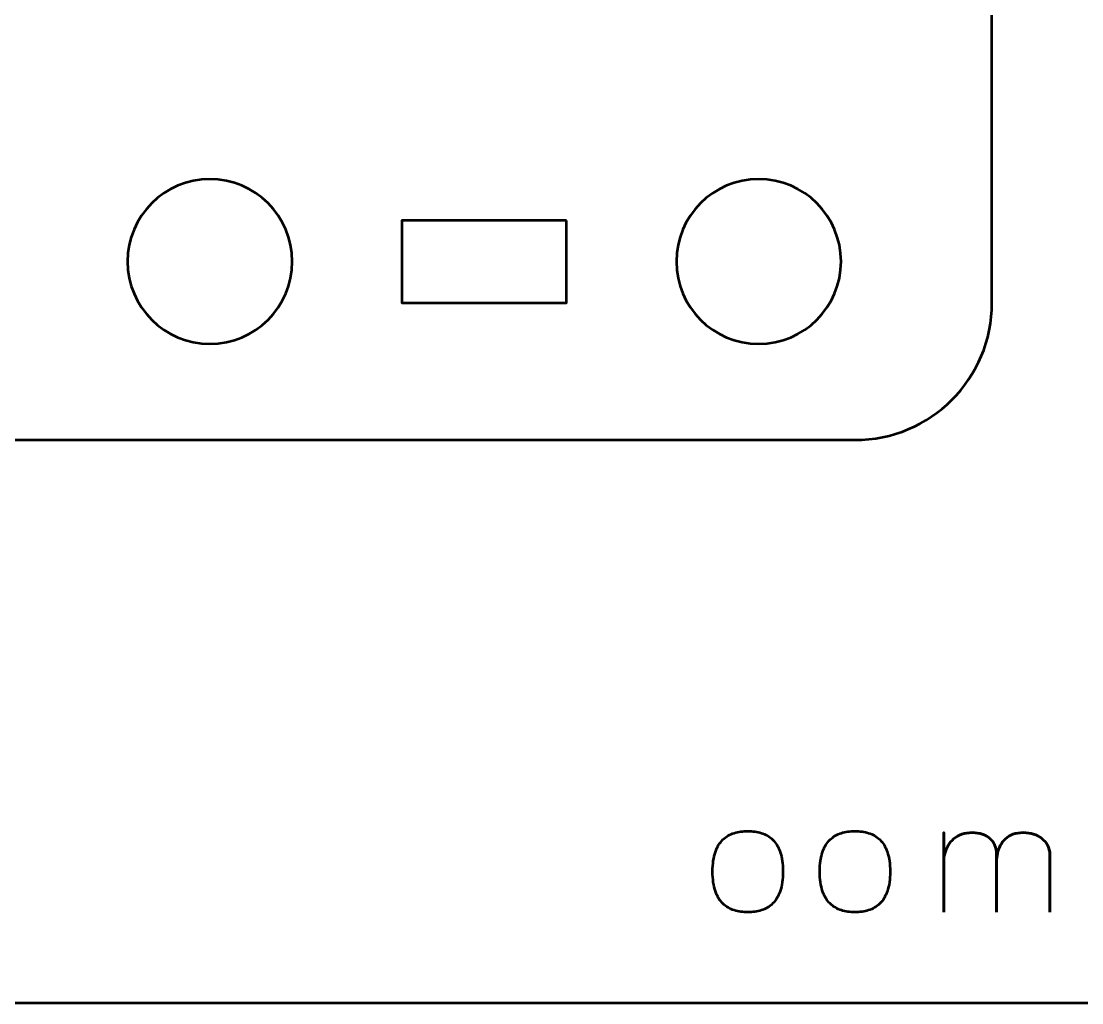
# Model space of a CAD drawing. Header units: centimetres. Extents: x -17.9 to -3.1, y -25.3 to -4.3.
# Drawn here: x -13.087 to -9.223, y -25.35 to -21.775 of the extents above; entities that cross this region are included whole.
import ezdxf

# ---------------------------------------------------------------- set-up
doc = ezdxf.new("R2010")
doc.units = ezdxf.units.CM
doc.header["$MEASUREMENT"] = 0
doc.layers.add('Layer 1', color=7, linetype='Continuous')

msp = doc.modelspace()

# ---------------------------------------------------------------- linework, layer by layer
at = {"layer": 'Layer 1', "color": 7, "lineweight": 53}
msp.add_open_spline([(-17.90003, -24.8499), (-17.90003, -24.8499), (-17.90003, -4.84994), (-17.90003, -4.84994), (-17.90003, -4.84994), (-17.90003, -4.57297), (-17.67694, -4.34998), (-17.39994, -4.34998), (-17.39994, -4.34998), (-17.39994, -4.34998), (-3.60007, -4.34998), (-3.60007, -4.34998), (-3.60007, -4.34998), (-3.32293, -4.34998), (-3.09997, -4.57297), (-3.09997, -4.84994), (-3.09997, -4.84994), (-3.09997, -4.84994), (-3.09997, -24.8499), (-3.09997, -24.8499), (-3.09997, -24.8499), (-3.09997, -25.1269), (-3.32293, -25.34999), (-3.60007, -25.34999), (-3.60007, -25.34999), (-3.60007, -25.34999), (-17.39994, -25.34999), (-17.39994, -25.34999), (-17.39994, -25.34999), (-17.67694, -25.34999), (-17.90003, -25.1269), (-17.90003, -24.8499)], degree=3, knots=[0, 0, 0, 0, 0.125, 0.125, 0.125, 0.125, 0.25, 0.25, 0.25, 0.25, 0.375, 0.375, 0.375, 0.375, 0.5, 0.5, 0.5, 0.5, 0.625, 0.625, 0.625, 0.625, 0.75, 0.75, 0.75, 0.75, 0.875, 0.875, 0.875, 0.875, 1, 1, 1, 1], dxfattribs=at)
at = {"layer": 'Layer 1', "color": 2, "lineweight": 53}
msp.add_open_spline([(-10.05011, -17.99998), (-9.77311, -17.99998), (-9.55001, -18.22307), (-9.55001, -18.50007), (-9.55001, -18.50007), (-9.55001, -18.50007), (-9.55001, -22.79993), (-9.55001, -22.79993), (-9.55001, -22.79993), (-9.55001, -23.07706), (-9.77311, -23.30002), (-10.05011, -23.30002), (-10.05011, -23.30002), (-12.8167, -23.30002), (-13.98332, -23.30002), (-16.74991, -23.30002), (-16.74991, -23.30002), (-17.02691, -23.30002), (-17.25001, -23.07693), (-17.25001, -22.79993), (-17.25001, -22.79993), (-17.25001, -22.79993), (-17.25001, -18.50007), (-17.25001, -18.50007), (-17.25001, -18.50007), (-17.25001, -18.22294), (-17.02691, -17.99998), (-16.74991, -17.99998), (-16.74991, -17.99998), (-13.98332, -17.99998), (-12.8167, -17.99998), (-10.05011, -17.99998)], degree=3, knots=[0, 0, 0, 0, 0.125, 0.125, 0.125, 0.125, 0.25, 0.25, 0.25, 0.25, 0.375, 0.375, 0.375, 0.375, 0.5, 0.5, 0.5, 0.5, 0.625, 0.625, 0.625, 0.625, 0.75, 0.75, 0.75, 0.75, 0.875, 0.875, 0.875, 0.875, 1, 1, 1, 1], dxfattribs=at)
at = {"layer": 'Layer 1', "lineweight": 53}
for points in [[(-12.39992, -22.35001), (-12.23429, -22.35001), (-12.09991, -22.48433), (-12.09991, -22.65), (-12.09991, -22.65), (-12.09991, -22.81563), (-12.23429, -22.95), (-12.39992, -22.95), (-12.39992, -22.95), (-12.56569, -22.95), (-12.69992, -22.81563), (-12.69992, -22.65), (-12.69992, -22.65), (-12.69992, -22.48433), (-12.56569, -22.35001), (-12.39992, -22.35001)], [(-10.4001, -22.94999), (-10.56573, -22.94999), (-10.70011, -22.81567), (-10.70011, -22.65), (-10.70011, -22.65), (-10.70011, -22.48437), (-10.56573, -22.35), (-10.4001, -22.35), (-10.4001, -22.35), (-10.23433, -22.35), (-10.1001, -22.48437), (-10.1001, -22.65), (-10.1001, -22.65), (-10.1001, -22.81567), (-10.23433, -22.94999), (-10.4001, -22.94999)], [(-11.10006, -22.50007), (-11.10006, -22.50007), (-11.10006, -22.80008), (-11.10006, -22.80008), (-11.10006, -22.80008), (-11.10006, -22.80008), (-11.70005, -22.80008), (-11.70005, -22.80008), (-11.70005, -22.80008), (-11.70005, -22.80008), (-11.70005, -22.50007), (-11.70005, -22.50007), (-11.70005, -22.50007), (-11.70005, -22.50007), (-11.10006, -22.50007), (-11.10006, -22.50007)]]:
    msp.add_open_spline(points, degree=3, knots=[0, 0, 0, 0, 0.25, 0.25, 0.25, 0.25, 0.5, 0.5, 0.5, 0.5, 0.75, 0.75, 0.75, 0.75, 1, 1, 1, 1], dxfattribs=at)
at = {"layer": 'Layer 1', "color": 7}
for points, knots in [([(-10.43997, -25.01987), (-10.42219, -25.01996), (-10.40564, -25.01771), (-10.39021, -25.01291), (-10.39021, -25.01291), (-10.37478, -25.00811), (-10.36114, -25.00011), (-10.34947, -24.98892), (-10.34947, -24.98892), (-10.33771, -24.97773), (-10.32859, -24.96258), (-10.32191, -24.94339), (-10.32191, -24.94339), (-10.31533, -24.92429), (-10.31194, -24.90049), (-10.31184, -24.87199), (-10.31184, -24.87199), (-10.31194, -24.84358), (-10.31533, -24.81987), (-10.32191, -24.80087), (-10.32191, -24.80087), (-10.32859, -24.78186), (-10.33771, -24.76672), (-10.34947, -24.75552), (-10.34947, -24.75552), (-10.36114, -24.74442), (-10.37478, -24.73643), (-10.39021, -24.73163), (-10.39021, -24.73163), (-10.40564, -24.72683), (-10.42219, -24.72457), (-10.43997, -24.72467), (-10.43997, -24.72467), (-10.45756, -24.72457), (-10.47412, -24.72683), (-10.48955, -24.73163), (-10.48955, -24.73163), (-10.50498, -24.73643), (-10.51852, -24.74442), (-10.53028, -24.75552), (-10.53028, -24.75552), (-10.54204, -24.76672), (-10.55126, -24.78186), (-10.55794, -24.80087), (-10.55794, -24.80087), (-10.56462, -24.81987), (-10.56801, -24.84358), (-10.5681, -24.87199), (-10.5681, -24.87199), (-10.56801, -24.90049), (-10.56462, -24.92429), (-10.55794, -24.94339), (-10.55794, -24.94339), (-10.55126, -24.96258), (-10.54204, -24.97773), (-10.53028, -24.98892), (-10.53028, -24.98892), (-10.51852, -25.00011), (-10.50498, -25.00811), (-10.48955, -25.01291), (-10.48955, -25.01291), (-10.47412, -25.01771), (-10.45756, -25.01996), (-10.43997, -25.01987)], [0, 0, 0, 0, 0.0625, 0.0625, 0.0625, 0.0625, 0.125, 0.125, 0.125, 0.125, 0.1875, 0.1875, 0.1875, 0.1875, 0.25, 0.25, 0.25, 0.25, 0.3125, 0.3125, 0.3125, 0.3125, 0.375, 0.375, 0.375, 0.375, 0.4375, 0.4375, 0.4375, 0.4375, 0.5, 0.5, 0.5, 0.5, 0.5625, 0.5625, 0.5625, 0.5625, 0.625, 0.625, 0.625, 0.625, 0.6875, 0.6875, 0.6875, 0.6875, 0.75, 0.75, 0.75, 0.75, 0.8125, 0.8125, 0.8125, 0.8125, 0.875, 0.875, 0.875, 0.875, 0.9375, 0.9375, 0.9375, 0.9375, 1, 1, 1, 1]), ([(-10.43997, -25.01987), (-10.42219, -25.01996), (-10.40564, -25.01771), (-10.39021, -25.01291), (-10.39021, -25.01291), (-10.37478, -25.00811), (-10.36114, -25.00011), (-10.34947, -24.98892), (-10.34947, -24.98892), (-10.33771, -24.97773), (-10.32859, -24.96258), (-10.32191, -24.94339), (-10.32191, -24.94339), (-10.31533, -24.92429), (-10.31194, -24.90049), (-10.31184, -24.87199), (-10.31184, -24.87199), (-10.31194, -24.84358), (-10.31533, -24.81987), (-10.32191, -24.80087), (-10.32191, -24.80087), (-10.32859, -24.78186), (-10.33771, -24.76672), (-10.34947, -24.75552), (-10.34947, -24.75552), (-10.36114, -24.74442), (-10.37478, -24.73643), (-10.39021, -24.73163), (-10.39021, -24.73163), (-10.40564, -24.72683), (-10.42219, -24.72457), (-10.43997, -24.72467), (-10.43997, -24.72467), (-10.45756, -24.72457), (-10.47412, -24.72683), (-10.48955, -24.73163), (-10.48955, -24.73163), (-10.50498, -24.73643), (-10.51852, -24.74442), (-10.53028, -24.75552), (-10.53028, -24.75552), (-10.54204, -24.76672), (-10.55126, -24.78186), (-10.55794, -24.80087), (-10.55794, -24.80087), (-10.56462, -24.81987), (-10.56801, -24.84358), (-10.5681, -24.87199), (-10.5681, -24.87199), (-10.56801, -24.90049), (-10.56462, -24.92429), (-10.55794, -24.94339), (-10.55794, -24.94339), (-10.55126, -24.96258), (-10.54204, -24.97773), (-10.53028, -24.98892), (-10.53028, -24.98892), (-10.51852, -25.00011), (-10.50498, -25.00811), (-10.48955, -25.01291), (-10.48955, -25.01291), (-10.47412, -25.01771), (-10.45756, -25.01996), (-10.43997, -25.01987)], [0, 0, 0, 0, 0.0625, 0.0625, 0.0625, 0.0625, 0.125, 0.125, 0.125, 0.125, 0.1875, 0.1875, 0.1875, 0.1875, 0.25, 0.25, 0.25, 0.25, 0.3125, 0.3125, 0.3125, 0.3125, 0.375, 0.375, 0.375, 0.375, 0.4375, 0.4375, 0.4375, 0.4375, 0.5, 0.5, 0.5, 0.5, 0.5625, 0.5625, 0.5625, 0.5625, 0.625, 0.625, 0.625, 0.625, 0.6875, 0.6875, 0.6875, 0.6875, 0.75, 0.75, 0.75, 0.75, 0.8125, 0.8125, 0.8125, 0.8125, 0.875, 0.875, 0.875, 0.875, 0.9375, 0.9375, 0.9375, 0.9375, 1, 1, 1, 1]), ([(-10.04938, -25.01987), (-10.0316, -25.01996), (-10.01505, -25.01771), (-9.99962, -25.01291), (-9.99962, -25.01291), (-9.98419, -25.00811), (-9.97055, -25.00011), (-9.95888, -24.98892), (-9.95888, -24.98892), (-9.94712, -24.97773), (-9.938, -24.96258), (-9.93132, -24.94339), (-9.93132, -24.94339), (-9.92474, -24.92429), (-9.92135, -24.90049), (-9.92125, -24.87199), (-9.92125, -24.87199), (-9.92135, -24.84358), (-9.92474, -24.81987), (-9.93132, -24.80087), (-9.93132, -24.80087), (-9.938, -24.78186), (-9.94712, -24.76672), (-9.95888, -24.75552), (-9.95888, -24.75552), (-9.97055, -24.74442), (-9.98419, -24.73643), (-9.99962, -24.73163), (-9.99962, -24.73163), (-10.01505, -24.72683), (-10.0316, -24.72457), (-10.04938, -24.72467), (-10.04938, -24.72467), (-10.06697, -24.72457), (-10.08353, -24.72683), (-10.09896, -24.73163), (-10.09896, -24.73163), (-10.11439, -24.73643), (-10.12793, -24.74442), (-10.13969, -24.75552), (-10.13969, -24.75552), (-10.15145, -24.76672), (-10.16067, -24.78186), (-10.16735, -24.80087), (-10.16735, -24.80087), (-10.17403, -24.81987), (-10.17742, -24.84358), (-10.17751, -24.87199), (-10.17751, -24.87199), (-10.17742, -24.90049), (-10.17403, -24.92429), (-10.16735, -24.94339), (-10.16735, -24.94339), (-10.16067, -24.96258), (-10.15145, -24.97773), (-10.13969, -24.98892), (-10.13969, -24.98892), (-10.12793, -25.00011), (-10.11439, -25.00811), (-10.09896, -25.01291), (-10.09896, -25.01291), (-10.08353, -25.01771), (-10.06697, -25.01996), (-10.04938, -25.01987)], [0, 0, 0, 0, 0.0625, 0.0625, 0.0625, 0.0625, 0.125, 0.125, 0.125, 0.125, 0.1875, 0.1875, 0.1875, 0.1875, 0.25, 0.25, 0.25, 0.25, 0.3125, 0.3125, 0.3125, 0.3125, 0.375, 0.375, 0.375, 0.375, 0.4375, 0.4375, 0.4375, 0.4375, 0.5, 0.5, 0.5, 0.5, 0.5625, 0.5625, 0.5625, 0.5625, 0.625, 0.625, 0.625, 0.625, 0.6875, 0.6875, 0.6875, 0.6875, 0.75, 0.75, 0.75, 0.75, 0.8125, 0.8125, 0.8125, 0.8125, 0.875, 0.875, 0.875, 0.875, 0.9375, 0.9375, 0.9375, 0.9375, 1, 1, 1, 1]), ([(-10.04938, -25.01987), (-10.0316, -25.01996), (-10.01505, -25.01771), (-9.99962, -25.01291), (-9.99962, -25.01291), (-9.98419, -25.00811), (-9.97055, -25.00011), (-9.95888, -24.98892), (-9.95888, -24.98892), (-9.94712, -24.97773), (-9.938, -24.96258), (-9.93132, -24.94339), (-9.93132, -24.94339), (-9.92474, -24.92429), (-9.92135, -24.90049), (-9.92125, -24.87199), (-9.92125, -24.87199), (-9.92135, -24.84358), (-9.92474, -24.81987), (-9.93132, -24.80087), (-9.93132, -24.80087), (-9.938, -24.78186), (-9.94712, -24.76672), (-9.95888, -24.75552), (-9.95888, -24.75552), (-9.97055, -24.74442), (-9.98419, -24.73643), (-9.99962, -24.73163), (-9.99962, -24.73163), (-10.01505, -24.72683), (-10.0316, -24.72457), (-10.04938, -24.72467), (-10.04938, -24.72467), (-10.06697, -24.72457), (-10.08353, -24.72683), (-10.09896, -24.73163), (-10.09896, -24.73163), (-10.11439, -24.73643), (-10.12793, -24.74442), (-10.13969, -24.75552), (-10.13969, -24.75552), (-10.15145, -24.76672), (-10.16067, -24.78186), (-10.16735, -24.80087), (-10.16735, -24.80087), (-10.17403, -24.81987), (-10.17742, -24.84358), (-10.17751, -24.87199), (-10.17751, -24.87199), (-10.17742, -24.90049), (-10.17403, -24.92429), (-10.16735, -24.94339), (-10.16735, -24.94339), (-10.16067, -24.96258), (-10.15145, -24.97773), (-10.13969, -24.98892), (-10.13969, -24.98892), (-10.12793, -25.00011), (-10.11439, -25.00811), (-10.09896, -25.01291), (-10.09896, -25.01291), (-10.08353, -25.01771), (-10.06697, -25.01996), (-10.04938, -25.01987)], [0, 0, 0, 0, 0.0625, 0.0625, 0.0625, 0.0625, 0.125, 0.125, 0.125, 0.125, 0.1875, 0.1875, 0.1875, 0.1875, 0.25, 0.25, 0.25, 0.25, 0.3125, 0.3125, 0.3125, 0.3125, 0.375, 0.375, 0.375, 0.375, 0.4375, 0.4375, 0.4375, 0.4375, 0.5, 0.5, 0.5, 0.5, 0.5625, 0.5625, 0.5625, 0.5625, 0.625, 0.625, 0.625, 0.625, 0.6875, 0.6875, 0.6875, 0.6875, 0.75, 0.75, 0.75, 0.75, 0.8125, 0.8125, 0.8125, 0.8125, 0.875, 0.875, 0.875, 0.875, 0.9375, 0.9375, 0.9375, 0.9375, 1, 1, 1, 1]), ([(-9.53349, -25.01987), (-9.53349, -25.01978), (-9.53349, -25.01705), (-9.53349, -25.01169), (-9.53349, -25.01169), (-9.53349, -25.00642), (-9.53349, -24.99917), (-9.53349, -24.99005), (-9.53349, -24.99005), (-9.53349, -24.98083), (-9.53349, -24.97048), (-9.53349, -24.95882), (-9.53349, -24.95882), (-9.53349, -24.94725), (-9.53349, -24.93511), (-9.53349, -24.92232), (-9.53349, -24.92232), (-9.53349, -24.90962), (-9.53349, -24.8971), (-9.53349, -24.88469), (-9.53349, -24.88469), (-9.53349, -24.87227), (-9.53349, -24.8606), (-9.53349, -24.84988), (-9.53349, -24.84988), (-9.53349, -24.83906), (-9.53349, -24.82984), (-9.53349, -24.82203), (-9.53349, -24.82203), (-9.53349, -24.81432), (-9.53349, -24.80877), (-9.53349, -24.80538), (-9.53349, -24.80538), (-9.53339, -24.80011), (-9.53424, -24.79419), (-9.53584, -24.7877), (-9.53584, -24.7877), (-9.53744, -24.78111), (-9.54017, -24.77453), (-9.54402, -24.76794), (-9.54402, -24.76794), (-9.54788, -24.76126), (-9.55324, -24.75515), (-9.55992, -24.7495), (-9.55992, -24.7495), (-9.56669, -24.74386), (-9.57516, -24.73934), (-9.58532, -24.73586), (-9.58532, -24.73586), (-9.59558, -24.73238), (-9.6078, -24.7305), (-9.6221, -24.73031), (-9.6221, -24.73031), (-9.6364, -24.73031), (-9.6492, -24.73229), (-9.66039, -24.73624), (-9.66039, -24.73624), (-9.67168, -24.74028), (-9.68137, -24.74583), (-9.68965, -24.75289), (-9.68965, -24.75289), (-9.69783, -24.75995), (-9.7047, -24.76804), (-9.71006, -24.77725), (-9.71006, -24.77725), (-9.71542, -24.78638), (-9.71938, -24.79607), (-9.72201, -24.80642), (-9.72201, -24.80642), (-9.72464, -24.81667), (-9.72596, -24.82711), (-9.72596, -24.83756), (-9.72596, -24.83756), (-9.72596, -24.82711), (-9.72464, -24.81667), (-9.72201, -24.80642), (-9.72201, -24.80642), (-9.71938, -24.79607), (-9.71542, -24.78638), (-9.71006, -24.77725), (-9.71006, -24.77725), (-9.7047, -24.76804), (-9.69783, -24.75995), (-9.68965, -24.75289), (-9.68965, -24.75289), (-9.68137, -24.74583), (-9.67168, -24.74028), (-9.66039, -24.73624), (-9.66039, -24.73624), (-9.6492, -24.73229), (-9.6364, -24.73031), (-9.6221, -24.73031), (-9.6221, -24.73031), (-9.6078, -24.7305), (-9.59558, -24.73238), (-9.58532, -24.73586), (-9.58532, -24.73586), (-9.57516, -24.73934), (-9.56669, -24.74386), (-9.55992, -24.7495), (-9.55992, -24.7495), (-9.55324, -24.75515), (-9.54788, -24.76126), (-9.54402, -24.76794), (-9.54402, -24.76794), (-9.54017, -24.77453), (-9.53744, -24.78111), (-9.53584, -24.7877), (-9.53584, -24.7877), (-9.53424, -24.79419), (-9.53339, -24.80011), (-9.53349, -24.80538), (-9.53349, -24.80538), (-9.53349, -24.80877), (-9.53349, -24.81432), (-9.53349, -24.82203), (-9.53349, -24.82203), (-9.53349, -24.82984), (-9.53349, -24.83906), (-9.53349, -24.84988), (-9.53349, -24.84988), (-9.53349, -24.8606), (-9.53349, -24.87227), (-9.53349, -24.88469), (-9.53349, -24.88469), (-9.53349, -24.8971), (-9.53349, -24.90962), (-9.53349, -24.92232), (-9.53349, -24.92232), (-9.53349, -24.93511), (-9.53349, -24.94725), (-9.53349, -24.95882), (-9.53349, -24.95882), (-9.53349, -24.97048), (-9.53349, -24.98083), (-9.53349, -24.99005), (-9.53349, -24.99005), (-9.53349, -24.99917), (-9.53349, -25.00642), (-9.53349, -25.01169), (-9.53349, -25.01169), (-9.53349, -25.01705), (-9.53349, -25.01978), (-9.53349, -25.01987)], [0, 0, 0, 0, 0.0277778, 0.0277778, 0.0277778, 0.0277778, 0.0555556, 0.0555556, 0.0555556, 0.0555556, 0.0833333, 0.0833333, 0.0833333, 0.0833333, 0.1111111, 0.1111111, 0.1111111, 0.1111111, 0.1388889, 0.1388889, 0.1388889, 0.1388889, 0.1666667, 0.1666667, 0.1666667, 0.1666667, 0.1944444, 0.1944444, 0.1944444, 0.1944444, 0.2222222, 0.2222222, 0.2222222, 0.2222222, 0.25, 0.25, 0.25, 0.25, 0.2777778, 0.2777778, 0.2777778, 0.2777778, 0.3055556, 0.3055556, 0.3055556, 0.3055556, 0.3333333, 0.3333333, 0.3333333, 0.3333333, 0.3611111, 0.3611111, 0.3611111, 0.3611111, 0.3888889, 0.3888889, 0.3888889, 0.3888889, 0.4166667, 0.4166667, 0.4166667, 0.4166667, 0.4444444, 0.4444444, 0.4444444, 0.4444444, 0.4722222, 0.4722222, 0.4722222, 0.4722222, 0.5, 0.5, 0.5, 0.5, 0.5277778, 0.5277778, 0.5277778, 0.5277778, 0.5555556, 0.5555556, 0.5555556, 0.5555556, 0.5833333, 0.5833333, 0.5833333, 0.5833333, 0.6111111, 0.6111111, 0.6111111, 0.6111111, 0.6388889, 0.6388889, 0.6388889, 0.6388889, 0.6666667, 0.6666667, 0.6666667, 0.6666667, 0.6944444, 0.6944444, 0.6944444, 0.6944444, 0.7222222, 0.7222222, 0.7222222, 0.7222222, 0.75, 0.75, 0.75, 0.75, 0.7777778, 0.7777778, 0.7777778, 0.7777778, 0.8055556, 0.8055556, 0.8055556, 0.8055556, 0.8333333, 0.8333333, 0.8333333, 0.8333333, 0.8611111, 0.8611111, 0.8611111, 0.8611111, 0.8888889, 0.8888889, 0.8888889, 0.8888889, 0.9166667, 0.9166667, 0.9166667, 0.9166667, 0.9444444, 0.9444444, 0.9444444, 0.9444444, 0.9722222, 0.9722222, 0.9722222, 0.9722222, 1, 1, 1, 1]), ([(-9.72596, -25.01987), (-9.72596, -25.01987), (-9.72596, -24.73031), (-9.72596, -24.73031), (-9.72596, -24.73031), (-9.72596, -24.73031), (-9.72596, -25.01987), (-9.72596, -25.01987)], [0, 0, 0, 0, 0.5, 0.5, 0.5, 0.5, 1, 1, 1, 1]), ([(-9.33932, -25.01987), (-9.33932, -25.01978), (-9.33932, -25.01705), (-9.33932, -25.01169), (-9.33932, -25.01169), (-9.33932, -25.00642), (-9.33932, -24.99917), (-9.33932, -24.99005), (-9.33932, -24.99005), (-9.33932, -24.98083), (-9.33932, -24.97048), (-9.33932, -24.95882), (-9.33932, -24.95882), (-9.33932, -24.94725), (-9.33932, -24.93511), (-9.33932, -24.92232), (-9.33932, -24.92232), (-9.33932, -24.90962), (-9.33932, -24.8971), (-9.33932, -24.88469), (-9.33932, -24.88469), (-9.33932, -24.87227), (-9.33932, -24.8606), (-9.33932, -24.84988), (-9.33932, -24.84988), (-9.33932, -24.83906), (-9.33932, -24.82984), (-9.33932, -24.82203), (-9.33932, -24.82203), (-9.33932, -24.81432), (-9.33932, -24.80877), (-9.33932, -24.80538), (-9.33932, -24.80538), (-9.33932, -24.80011), (-9.34035, -24.79419), (-9.34252, -24.7877), (-9.34252, -24.7877), (-9.34459, -24.78111), (-9.34797, -24.77453), (-9.35268, -24.76794), (-9.35268, -24.76794), (-9.35729, -24.76126), (-9.3634, -24.75515), (-9.37093, -24.7495), (-9.37093, -24.7495), (-9.37845, -24.74386), (-9.38758, -24.73934), (-9.3983, -24.73586), (-9.3983, -24.73586), (-9.40903, -24.73238), (-9.42154, -24.7305), (-9.43584, -24.73031), (-9.43584, -24.73031), (-9.45014, -24.73031), (-9.46274, -24.73229), (-9.47356, -24.73624), (-9.47356, -24.73624), (-9.48429, -24.74028), (-9.49351, -24.74583), (-9.50122, -24.75289), (-9.50122, -24.75289), (-9.50884, -24.75995), (-9.51495, -24.76804), (-9.51975, -24.77725), (-9.51975, -24.77725), (-9.52455, -24.78638), (-9.52803, -24.79607), (-9.53019, -24.80642), (-9.53019, -24.80642), (-9.53245, -24.81667), (-9.53349, -24.82711), (-9.53349, -24.83756), (-9.53349, -24.83756), (-9.53349, -24.82711), (-9.53245, -24.81667), (-9.53019, -24.80642), (-9.53019, -24.80642), (-9.52803, -24.79607), (-9.52455, -24.78638), (-9.51975, -24.77725), (-9.51975, -24.77725), (-9.51495, -24.76804), (-9.50884, -24.75995), (-9.50122, -24.75289), (-9.50122, -24.75289), (-9.49351, -24.74583), (-9.48429, -24.74028), (-9.47356, -24.73624), (-9.47356, -24.73624), (-9.46274, -24.73229), (-9.45014, -24.73031), (-9.43584, -24.73031), (-9.43584, -24.73031), (-9.42154, -24.7305), (-9.40903, -24.73238), (-9.3983, -24.73586), (-9.3983, -24.73586), (-9.38758, -24.73934), (-9.37845, -24.74386), (-9.37093, -24.7495), (-9.37093, -24.7495), (-9.3634, -24.75515), (-9.35729, -24.76126), (-9.35268, -24.76794), (-9.35268, -24.76794), (-9.34797, -24.77453), (-9.34459, -24.78111), (-9.34252, -24.7877), (-9.34252, -24.7877), (-9.34035, -24.79419), (-9.33932, -24.80011), (-9.33932, -24.80538), (-9.33932, -24.80538), (-9.33932, -24.80877), (-9.33932, -24.81432), (-9.33932, -24.82203), (-9.33932, -24.82203), (-9.33932, -24.82984), (-9.33932, -24.83906), (-9.33932, -24.84988), (-9.33932, -24.84988), (-9.33932, -24.8606), (-9.33932, -24.87227), (-9.33932, -24.88469), (-9.33932, -24.88469), (-9.33932, -24.8971), (-9.33932, -24.90962), (-9.33932, -24.92232), (-9.33932, -24.92232), (-9.33932, -24.93511), (-9.33932, -24.94725), (-9.33932, -24.95882), (-9.33932, -24.95882), (-9.33932, -24.97048), (-9.33932, -24.98083), (-9.33932, -24.99005), (-9.33932, -24.99005), (-9.33932, -24.99917), (-9.33932, -25.00642), (-9.33932, -25.01169), (-9.33932, -25.01169), (-9.33932, -25.01705), (-9.33932, -25.01978), (-9.33932, -25.01987)], [0, 0, 0, 0, 0.0277778, 0.0277778, 0.0277778, 0.0277778, 0.0555556, 0.0555556, 0.0555556, 0.0555556, 0.0833333, 0.0833333, 0.0833333, 0.0833333, 0.1111111, 0.1111111, 0.1111111, 0.1111111, 0.1388889, 0.1388889, 0.1388889, 0.1388889, 0.1666667, 0.1666667, 0.1666667, 0.1666667, 0.1944444, 0.1944444, 0.1944444, 0.1944444, 0.2222222, 0.2222222, 0.2222222, 0.2222222, 0.25, 0.25, 0.25, 0.25, 0.2777778, 0.2777778, 0.2777778, 0.2777778, 0.3055556, 0.3055556, 0.3055556, 0.3055556, 0.3333333, 0.3333333, 0.3333333, 0.3333333, 0.3611111, 0.3611111, 0.3611111, 0.3611111, 0.3888889, 0.3888889, 0.3888889, 0.3888889, 0.4166667, 0.4166667, 0.4166667, 0.4166667, 0.4444444, 0.4444444, 0.4444444, 0.4444444, 0.4722222, 0.4722222, 0.4722222, 0.4722222, 0.5, 0.5, 0.5, 0.5, 0.5277778, 0.5277778, 0.5277778, 0.5277778, 0.5555556, 0.5555556, 0.5555556, 0.5555556, 0.5833333, 0.5833333, 0.5833333, 0.5833333, 0.6111111, 0.6111111, 0.6111111, 0.6111111, 0.6388889, 0.6388889, 0.6388889, 0.6388889, 0.6666667, 0.6666667, 0.6666667, 0.6666667, 0.6944444, 0.6944444, 0.6944444, 0.6944444, 0.7222222, 0.7222222, 0.7222222, 0.7222222, 0.75, 0.75, 0.75, 0.75, 0.7777778, 0.7777778, 0.7777778, 0.7777778, 0.8055556, 0.8055556, 0.8055556, 0.8055556, 0.8333333, 0.8333333, 0.8333333, 0.8333333, 0.8611111, 0.8611111, 0.8611111, 0.8611111, 0.8888889, 0.8888889, 0.8888889, 0.8888889, 0.9166667, 0.9166667, 0.9166667, 0.9166667, 0.9444444, 0.9444444, 0.9444444, 0.9444444, 0.9722222, 0.9722222, 0.9722222, 0.9722222, 1, 1, 1, 1])]:
    msp.add_open_spline(points, degree=3, knots=knots, dxfattribs=at)
at = {"layer": 'Layer 1', "color": 30, "lineweight": 53}
for points, knots in [([(-10.43997, -25.01987), (-10.42219, -25.01996), (-10.40564, -25.01771), (-10.39021, -25.01291), (-10.39021, -25.01291), (-10.37478, -25.00811), (-10.36114, -25.00011), (-10.34947, -24.98892), (-10.34947, -24.98892), (-10.33771, -24.97773), (-10.32859, -24.96258), (-10.32191, -24.94339), (-10.32191, -24.94339), (-10.31533, -24.92429), (-10.31194, -24.90049), (-10.31184, -24.87199), (-10.31184, -24.87199), (-10.31194, -24.84358), (-10.31533, -24.81987), (-10.32191, -24.80087), (-10.32191, -24.80087), (-10.32859, -24.78186), (-10.33771, -24.76672), (-10.34947, -24.75552), (-10.34947, -24.75552), (-10.36114, -24.74442), (-10.37478, -24.73643), (-10.39021, -24.73163), (-10.39021, -24.73163), (-10.40564, -24.72683), (-10.42219, -24.72457), (-10.43997, -24.72467), (-10.43997, -24.72467), (-10.45756, -24.72457), (-10.47412, -24.72683), (-10.48955, -24.73163), (-10.48955, -24.73163), (-10.50498, -24.73643), (-10.51852, -24.74442), (-10.53028, -24.75552), (-10.53028, -24.75552), (-10.54204, -24.76672), (-10.55126, -24.78186), (-10.55794, -24.80087), (-10.55794, -24.80087), (-10.56462, -24.81987), (-10.56801, -24.84358), (-10.5681, -24.87199), (-10.5681, -24.87199), (-10.56801, -24.90049), (-10.56462, -24.92429), (-10.55794, -24.94339), (-10.55794, -24.94339), (-10.55126, -24.96258), (-10.54204, -24.97773), (-10.53028, -24.98892), (-10.53028, -24.98892), (-10.51852, -25.00011), (-10.50498, -25.00811), (-10.48955, -25.01291), (-10.48955, -25.01291), (-10.47412, -25.01771), (-10.45756, -25.01996), (-10.43997, -25.01987)], [0, 0, 0, 0, 0.0625, 0.0625, 0.0625, 0.0625, 0.125, 0.125, 0.125, 0.125, 0.1875, 0.1875, 0.1875, 0.1875, 0.25, 0.25, 0.25, 0.25, 0.3125, 0.3125, 0.3125, 0.3125, 0.375, 0.375, 0.375, 0.375, 0.4375, 0.4375, 0.4375, 0.4375, 0.5, 0.5, 0.5, 0.5, 0.5625, 0.5625, 0.5625, 0.5625, 0.625, 0.625, 0.625, 0.625, 0.6875, 0.6875, 0.6875, 0.6875, 0.75, 0.75, 0.75, 0.75, 0.8125, 0.8125, 0.8125, 0.8125, 0.875, 0.875, 0.875, 0.875, 0.9375, 0.9375, 0.9375, 0.9375, 1, 1, 1, 1]), ([(-10.43997, -25.01987), (-10.42219, -25.01996), (-10.40564, -25.01771), (-10.39021, -25.01291), (-10.39021, -25.01291), (-10.37478, -25.00811), (-10.36114, -25.00011), (-10.34947, -24.98892), (-10.34947, -24.98892), (-10.33771, -24.97773), (-10.32859, -24.96258), (-10.32191, -24.94339), (-10.32191, -24.94339), (-10.31533, -24.92429), (-10.31194, -24.90049), (-10.31184, -24.87199), (-10.31184, -24.87199), (-10.31194, -24.84358), (-10.31533, -24.81987), (-10.32191, -24.80087), (-10.32191, -24.80087), (-10.32859, -24.78186), (-10.33771, -24.76672), (-10.34947, -24.75552), (-10.34947, -24.75552), (-10.36114, -24.74442), (-10.37478, -24.73643), (-10.39021, -24.73163), (-10.39021, -24.73163), (-10.40564, -24.72683), (-10.42219, -24.72457), (-10.43997, -24.72467), (-10.43997, -24.72467), (-10.45756, -24.72457), (-10.47412, -24.72683), (-10.48955, -24.73163), (-10.48955, -24.73163), (-10.50498, -24.73643), (-10.51852, -24.74442), (-10.53028, -24.75552), (-10.53028, -24.75552), (-10.54204, -24.76672), (-10.55126, -24.78186), (-10.55794, -24.80087), (-10.55794, -24.80087), (-10.56462, -24.81987), (-10.56801, -24.84358), (-10.5681, -24.87199), (-10.5681, -24.87199), (-10.56801, -24.90049), (-10.56462, -24.92429), (-10.55794, -24.94339), (-10.55794, -24.94339), (-10.55126, -24.96258), (-10.54204, -24.97773), (-10.53028, -24.98892), (-10.53028, -24.98892), (-10.51852, -25.00011), (-10.50498, -25.00811), (-10.48955, -25.01291), (-10.48955, -25.01291), (-10.47412, -25.01771), (-10.45756, -25.01996), (-10.43997, -25.01987)], [0, 0, 0, 0, 0.0625, 0.0625, 0.0625, 0.0625, 0.125, 0.125, 0.125, 0.125, 0.1875, 0.1875, 0.1875, 0.1875, 0.25, 0.25, 0.25, 0.25, 0.3125, 0.3125, 0.3125, 0.3125, 0.375, 0.375, 0.375, 0.375, 0.4375, 0.4375, 0.4375, 0.4375, 0.5, 0.5, 0.5, 0.5, 0.5625, 0.5625, 0.5625, 0.5625, 0.625, 0.625, 0.625, 0.625, 0.6875, 0.6875, 0.6875, 0.6875, 0.75, 0.75, 0.75, 0.75, 0.8125, 0.8125, 0.8125, 0.8125, 0.875, 0.875, 0.875, 0.875, 0.9375, 0.9375, 0.9375, 0.9375, 1, 1, 1, 1]), ([(-10.04938, -25.01987), (-10.0316, -25.01996), (-10.01505, -25.01771), (-9.99962, -25.01291), (-9.99962, -25.01291), (-9.98419, -25.00811), (-9.97055, -25.00011), (-9.95888, -24.98892), (-9.95888, -24.98892), (-9.94712, -24.97773), (-9.938, -24.96258), (-9.93132, -24.94339), (-9.93132, -24.94339), (-9.92474, -24.92429), (-9.92135, -24.90049), (-9.92125, -24.87199), (-9.92125, -24.87199), (-9.92135, -24.84358), (-9.92474, -24.81987), (-9.93132, -24.80087), (-9.93132, -24.80087), (-9.938, -24.78186), (-9.94712, -24.76672), (-9.95888, -24.75552), (-9.95888, -24.75552), (-9.97055, -24.74442), (-9.98419, -24.73643), (-9.99962, -24.73163), (-9.99962, -24.73163), (-10.01505, -24.72683), (-10.0316, -24.72457), (-10.04938, -24.72467), (-10.04938, -24.72467), (-10.06697, -24.72457), (-10.08353, -24.72683), (-10.09896, -24.73163), (-10.09896, -24.73163), (-10.11439, -24.73643), (-10.12793, -24.74442), (-10.13969, -24.75552), (-10.13969, -24.75552), (-10.15145, -24.76672), (-10.16067, -24.78186), (-10.16735, -24.80087), (-10.16735, -24.80087), (-10.17403, -24.81987), (-10.17742, -24.84358), (-10.17751, -24.87199), (-10.17751, -24.87199), (-10.17742, -24.90049), (-10.17403, -24.92429), (-10.16735, -24.94339), (-10.16735, -24.94339), (-10.16067, -24.96258), (-10.15145, -24.97773), (-10.13969, -24.98892), (-10.13969, -24.98892), (-10.12793, -25.00011), (-10.11439, -25.00811), (-10.09896, -25.01291), (-10.09896, -25.01291), (-10.08353, -25.01771), (-10.06697, -25.01996), (-10.04938, -25.01987)], [0, 0, 0, 0, 0.0625, 0.0625, 0.0625, 0.0625, 0.125, 0.125, 0.125, 0.125, 0.1875, 0.1875, 0.1875, 0.1875, 0.25, 0.25, 0.25, 0.25, 0.3125, 0.3125, 0.3125, 0.3125, 0.375, 0.375, 0.375, 0.375, 0.4375, 0.4375, 0.4375, 0.4375, 0.5, 0.5, 0.5, 0.5, 0.5625, 0.5625, 0.5625, 0.5625, 0.625, 0.625, 0.625, 0.625, 0.6875, 0.6875, 0.6875, 0.6875, 0.75, 0.75, 0.75, 0.75, 0.8125, 0.8125, 0.8125, 0.8125, 0.875, 0.875, 0.875, 0.875, 0.9375, 0.9375, 0.9375, 0.9375, 1, 1, 1, 1]), ([(-10.04938, -25.01987), (-10.0316, -25.01996), (-10.01505, -25.01771), (-9.99962, -25.01291), (-9.99962, -25.01291), (-9.98419, -25.00811), (-9.97055, -25.00011), (-9.95888, -24.98892), (-9.95888, -24.98892), (-9.94712, -24.97773), (-9.938, -24.96258), (-9.93132, -24.94339), (-9.93132, -24.94339), (-9.92474, -24.92429), (-9.92135, -24.90049), (-9.92125, -24.87199), (-9.92125, -24.87199), (-9.92135, -24.84358), (-9.92474, -24.81987), (-9.93132, -24.80087), (-9.93132, -24.80087), (-9.938, -24.78186), (-9.94712, -24.76672), (-9.95888, -24.75552), (-9.95888, -24.75552), (-9.97055, -24.74442), (-9.98419, -24.73643), (-9.99962, -24.73163), (-9.99962, -24.73163), (-10.01505, -24.72683), (-10.0316, -24.72457), (-10.04938, -24.72467), (-10.04938, -24.72467), (-10.06697, -24.72457), (-10.08353, -24.72683), (-10.09896, -24.73163), (-10.09896, -24.73163), (-10.11439, -24.73643), (-10.12793, -24.74442), (-10.13969, -24.75552), (-10.13969, -24.75552), (-10.15145, -24.76672), (-10.16067, -24.78186), (-10.16735, -24.80087), (-10.16735, -24.80087), (-10.17403, -24.81987), (-10.17742, -24.84358), (-10.17751, -24.87199), (-10.17751, -24.87199), (-10.17742, -24.90049), (-10.17403, -24.92429), (-10.16735, -24.94339), (-10.16735, -24.94339), (-10.16067, -24.96258), (-10.15145, -24.97773), (-10.13969, -24.98892), (-10.13969, -24.98892), (-10.12793, -25.00011), (-10.11439, -25.00811), (-10.09896, -25.01291), (-10.09896, -25.01291), (-10.08353, -25.01771), (-10.06697, -25.01996), (-10.04938, -25.01987)], [0, 0, 0, 0, 0.0625, 0.0625, 0.0625, 0.0625, 0.125, 0.125, 0.125, 0.125, 0.1875, 0.1875, 0.1875, 0.1875, 0.25, 0.25, 0.25, 0.25, 0.3125, 0.3125, 0.3125, 0.3125, 0.375, 0.375, 0.375, 0.375, 0.4375, 0.4375, 0.4375, 0.4375, 0.5, 0.5, 0.5, 0.5, 0.5625, 0.5625, 0.5625, 0.5625, 0.625, 0.625, 0.625, 0.625, 0.6875, 0.6875, 0.6875, 0.6875, 0.75, 0.75, 0.75, 0.75, 0.8125, 0.8125, 0.8125, 0.8125, 0.875, 0.875, 0.875, 0.875, 0.9375, 0.9375, 0.9375, 0.9375, 1, 1, 1, 1]), ([(-9.53349, -25.01987), (-9.53349, -25.01978), (-9.53349, -25.01705), (-9.53349, -25.01169), (-9.53349, -25.01169), (-9.53349, -25.00642), (-9.53349, -24.99917), (-9.53349, -24.99005), (-9.53349, -24.99005), (-9.53349, -24.98083), (-9.53349, -24.97048), (-9.53349, -24.95882), (-9.53349, -24.95882), (-9.53349, -24.94725), (-9.53349, -24.93511), (-9.53349, -24.92232), (-9.53349, -24.92232), (-9.53349, -24.90962), (-9.53349, -24.8971), (-9.53349, -24.88469), (-9.53349, -24.88469), (-9.53349, -24.87227), (-9.53349, -24.8606), (-9.53349, -24.84988), (-9.53349, -24.84988), (-9.53349, -24.83906), (-9.53349, -24.82984), (-9.53349, -24.82203), (-9.53349, -24.82203), (-9.53349, -24.81432), (-9.53349, -24.80877), (-9.53349, -24.80538), (-9.53349, -24.80538), (-9.53339, -24.80011), (-9.53424, -24.79419), (-9.53584, -24.7877), (-9.53584, -24.7877), (-9.53744, -24.78111), (-9.54017, -24.77453), (-9.54402, -24.76794), (-9.54402, -24.76794), (-9.54788, -24.76126), (-9.55324, -24.75515), (-9.55992, -24.7495), (-9.55992, -24.7495), (-9.56669, -24.74386), (-9.57516, -24.73934), (-9.58532, -24.73586), (-9.58532, -24.73586), (-9.59558, -24.73238), (-9.6078, -24.7305), (-9.6221, -24.73031), (-9.6221, -24.73031), (-9.6364, -24.73031), (-9.6492, -24.73229), (-9.66039, -24.73624), (-9.66039, -24.73624), (-9.67168, -24.74028), (-9.68137, -24.74583), (-9.68965, -24.75289), (-9.68965, -24.75289), (-9.69783, -24.75995), (-9.7047, -24.76804), (-9.71006, -24.77725), (-9.71006, -24.77725), (-9.71542, -24.78638), (-9.71938, -24.79607), (-9.72201, -24.80642), (-9.72201, -24.80642), (-9.72464, -24.81667), (-9.72596, -24.82711), (-9.72596, -24.83756), (-9.72596, -24.83756), (-9.72596, -24.82711), (-9.72464, -24.81667), (-9.72201, -24.80642), (-9.72201, -24.80642), (-9.71938, -24.79607), (-9.71542, -24.78638), (-9.71006, -24.77725), (-9.71006, -24.77725), (-9.7047, -24.76804), (-9.69783, -24.75995), (-9.68965, -24.75289), (-9.68965, -24.75289), (-9.68137, -24.74583), (-9.67168, -24.74028), (-9.66039, -24.73624), (-9.66039, -24.73624), (-9.6492, -24.73229), (-9.6364, -24.73031), (-9.6221, -24.73031), (-9.6221, -24.73031), (-9.6078, -24.7305), (-9.59558, -24.73238), (-9.58532, -24.73586), (-9.58532, -24.73586), (-9.57516, -24.73934), (-9.56669, -24.74386), (-9.55992, -24.7495), (-9.55992, -24.7495), (-9.55324, -24.75515), (-9.54788, -24.76126), (-9.54402, -24.76794), (-9.54402, -24.76794), (-9.54017, -24.77453), (-9.53744, -24.78111), (-9.53584, -24.7877), (-9.53584, -24.7877), (-9.53424, -24.79419), (-9.53339, -24.80011), (-9.53349, -24.80538), (-9.53349, -24.80538), (-9.53349, -24.80877), (-9.53349, -24.81432), (-9.53349, -24.82203), (-9.53349, -24.82203), (-9.53349, -24.82984), (-9.53349, -24.83906), (-9.53349, -24.84988), (-9.53349, -24.84988), (-9.53349, -24.8606), (-9.53349, -24.87227), (-9.53349, -24.88469), (-9.53349, -24.88469), (-9.53349, -24.8971), (-9.53349, -24.90962), (-9.53349, -24.92232), (-9.53349, -24.92232), (-9.53349, -24.93511), (-9.53349, -24.94725), (-9.53349, -24.95882), (-9.53349, -24.95882), (-9.53349, -24.97048), (-9.53349, -24.98083), (-9.53349, -24.99005), (-9.53349, -24.99005), (-9.53349, -24.99917), (-9.53349, -25.00642), (-9.53349, -25.01169), (-9.53349, -25.01169), (-9.53349, -25.01705), (-9.53349, -25.01978), (-9.53349, -25.01987)], [0, 0, 0, 0, 0.0277778, 0.0277778, 0.0277778, 0.0277778, 0.0555556, 0.0555556, 0.0555556, 0.0555556, 0.0833333, 0.0833333, 0.0833333, 0.0833333, 0.1111111, 0.1111111, 0.1111111, 0.1111111, 0.1388889, 0.1388889, 0.1388889, 0.1388889, 0.1666667, 0.1666667, 0.1666667, 0.1666667, 0.1944444, 0.1944444, 0.1944444, 0.1944444, 0.2222222, 0.2222222, 0.2222222, 0.2222222, 0.25, 0.25, 0.25, 0.25, 0.2777778, 0.2777778, 0.2777778, 0.2777778, 0.3055556, 0.3055556, 0.3055556, 0.3055556, 0.3333333, 0.3333333, 0.3333333, 0.3333333, 0.3611111, 0.3611111, 0.3611111, 0.3611111, 0.3888889, 0.3888889, 0.3888889, 0.3888889, 0.4166667, 0.4166667, 0.4166667, 0.4166667, 0.4444444, 0.4444444, 0.4444444, 0.4444444, 0.4722222, 0.4722222, 0.4722222, 0.4722222, 0.5, 0.5, 0.5, 0.5, 0.5277778, 0.5277778, 0.5277778, 0.5277778, 0.5555556, 0.5555556, 0.5555556, 0.5555556, 0.5833333, 0.5833333, 0.5833333, 0.5833333, 0.6111111, 0.6111111, 0.6111111, 0.6111111, 0.6388889, 0.6388889, 0.6388889, 0.6388889, 0.6666667, 0.6666667, 0.6666667, 0.6666667, 0.6944444, 0.6944444, 0.6944444, 0.6944444, 0.7222222, 0.7222222, 0.7222222, 0.7222222, 0.75, 0.75, 0.75, 0.75, 0.7777778, 0.7777778, 0.7777778, 0.7777778, 0.8055556, 0.8055556, 0.8055556, 0.8055556, 0.8333333, 0.8333333, 0.8333333, 0.8333333, 0.8611111, 0.8611111, 0.8611111, 0.8611111, 0.8888889, 0.8888889, 0.8888889, 0.8888889, 0.9166667, 0.9166667, 0.9166667, 0.9166667, 0.9444444, 0.9444444, 0.9444444, 0.9444444, 0.9722222, 0.9722222, 0.9722222, 0.9722222, 1, 1, 1, 1]), ([(-9.72596, -25.01987), (-9.72596, -25.01987), (-9.72596, -24.73031), (-9.72596, -24.73031), (-9.72596, -24.73031), (-9.72596, -24.73031), (-9.72596, -25.01987), (-9.72596, -25.01987)], [0, 0, 0, 0, 0.5, 0.5, 0.5, 0.5, 1, 1, 1, 1]), ([(-9.33932, -25.01987), (-9.33932, -25.01978), (-9.33932, -25.01705), (-9.33932, -25.01169), (-9.33932, -25.01169), (-9.33932, -25.00642), (-9.33932, -24.99917), (-9.33932, -24.99005), (-9.33932, -24.99005), (-9.33932, -24.98083), (-9.33932, -24.97048), (-9.33932, -24.95882), (-9.33932, -24.95882), (-9.33932, -24.94725), (-9.33932, -24.93511), (-9.33932, -24.92232), (-9.33932, -24.92232), (-9.33932, -24.90962), (-9.33932, -24.8971), (-9.33932, -24.88469), (-9.33932, -24.88469), (-9.33932, -24.87227), (-9.33932, -24.8606), (-9.33932, -24.84988), (-9.33932, -24.84988), (-9.33932, -24.83906), (-9.33932, -24.82984), (-9.33932, -24.82203), (-9.33932, -24.82203), (-9.33932, -24.81432), (-9.33932, -24.80877), (-9.33932, -24.80538), (-9.33932, -24.80538), (-9.33932, -24.80011), (-9.34035, -24.79419), (-9.34252, -24.7877), (-9.34252, -24.7877), (-9.34459, -24.78111), (-9.34797, -24.77453), (-9.35268, -24.76794), (-9.35268, -24.76794), (-9.35729, -24.76126), (-9.3634, -24.75515), (-9.37093, -24.7495), (-9.37093, -24.7495), (-9.37845, -24.74386), (-9.38758, -24.73934), (-9.3983, -24.73586), (-9.3983, -24.73586), (-9.40903, -24.73238), (-9.42154, -24.7305), (-9.43584, -24.73031), (-9.43584, -24.73031), (-9.45014, -24.73031), (-9.46274, -24.73229), (-9.47356, -24.73624), (-9.47356, -24.73624), (-9.48429, -24.74028), (-9.49351, -24.74583), (-9.50122, -24.75289), (-9.50122, -24.75289), (-9.50884, -24.75995), (-9.51495, -24.76804), (-9.51975, -24.77725), (-9.51975, -24.77725), (-9.52455, -24.78638), (-9.52803, -24.79607), (-9.53019, -24.80642), (-9.53019, -24.80642), (-9.53245, -24.81667), (-9.53349, -24.82711), (-9.53349, -24.83756), (-9.53349, -24.83756), (-9.53349, -24.82711), (-9.53245, -24.81667), (-9.53019, -24.80642), (-9.53019, -24.80642), (-9.52803, -24.79607), (-9.52455, -24.78638), (-9.51975, -24.77725), (-9.51975, -24.77725), (-9.51495, -24.76804), (-9.50884, -24.75995), (-9.50122, -24.75289), (-9.50122, -24.75289), (-9.49351, -24.74583), (-9.48429, -24.74028), (-9.47356, -24.73624), (-9.47356, -24.73624), (-9.46274, -24.73229), (-9.45014, -24.73031), (-9.43584, -24.73031), (-9.43584, -24.73031), (-9.42154, -24.7305), (-9.40903, -24.73238), (-9.3983, -24.73586), (-9.3983, -24.73586), (-9.38758, -24.73934), (-9.37845, -24.74386), (-9.37093, -24.7495), (-9.37093, -24.7495), (-9.3634, -24.75515), (-9.35729, -24.76126), (-9.35268, -24.76794), (-9.35268, -24.76794), (-9.34797, -24.77453), (-9.34459, -24.78111), (-9.34252, -24.7877), (-9.34252, -24.7877), (-9.34035, -24.79419), (-9.33932, -24.80011), (-9.33932, -24.80538), (-9.33932, -24.80538), (-9.33932, -24.80877), (-9.33932, -24.81432), (-9.33932, -24.82203), (-9.33932, -24.82203), (-9.33932, -24.82984), (-9.33932, -24.83906), (-9.33932, -24.84988), (-9.33932, -24.84988), (-9.33932, -24.8606), (-9.33932, -24.87227), (-9.33932, -24.88469), (-9.33932, -24.88469), (-9.33932, -24.8971), (-9.33932, -24.90962), (-9.33932, -24.92232), (-9.33932, -24.92232), (-9.33932, -24.93511), (-9.33932, -24.94725), (-9.33932, -24.95882), (-9.33932, -24.95882), (-9.33932, -24.97048), (-9.33932, -24.98083), (-9.33932, -24.99005), (-9.33932, -24.99005), (-9.33932, -24.99917), (-9.33932, -25.00642), (-9.33932, -25.01169), (-9.33932, -25.01169), (-9.33932, -25.01705), (-9.33932, -25.01978), (-9.33932, -25.01987)], [0, 0, 0, 0, 0.0277778, 0.0277778, 0.0277778, 0.0277778, 0.0555556, 0.0555556, 0.0555556, 0.0555556, 0.0833333, 0.0833333, 0.0833333, 0.0833333, 0.1111111, 0.1111111, 0.1111111, 0.1111111, 0.1388889, 0.1388889, 0.1388889, 0.1388889, 0.1666667, 0.1666667, 0.1666667, 0.1666667, 0.1944444, 0.1944444, 0.1944444, 0.1944444, 0.2222222, 0.2222222, 0.2222222, 0.2222222, 0.25, 0.25, 0.25, 0.25, 0.2777778, 0.2777778, 0.2777778, 0.2777778, 0.3055556, 0.3055556, 0.3055556, 0.3055556, 0.3333333, 0.3333333, 0.3333333, 0.3333333, 0.3611111, 0.3611111, 0.3611111, 0.3611111, 0.3888889, 0.3888889, 0.3888889, 0.3888889, 0.4166667, 0.4166667, 0.4166667, 0.4166667, 0.4444444, 0.4444444, 0.4444444, 0.4444444, 0.4722222, 0.4722222, 0.4722222, 0.4722222, 0.5, 0.5, 0.5, 0.5, 0.5277778, 0.5277778, 0.5277778, 0.5277778, 0.5555556, 0.5555556, 0.5555556, 0.5555556, 0.5833333, 0.5833333, 0.5833333, 0.5833333, 0.6111111, 0.6111111, 0.6111111, 0.6111111, 0.6388889, 0.6388889, 0.6388889, 0.6388889, 0.6666667, 0.6666667, 0.6666667, 0.6666667, 0.6944444, 0.6944444, 0.6944444, 0.6944444, 0.7222222, 0.7222222, 0.7222222, 0.7222222, 0.75, 0.75, 0.75, 0.75, 0.7777778, 0.7777778, 0.7777778, 0.7777778, 0.8055556, 0.8055556, 0.8055556, 0.8055556, 0.8333333, 0.8333333, 0.8333333, 0.8333333, 0.8611111, 0.8611111, 0.8611111, 0.8611111, 0.8888889, 0.8888889, 0.8888889, 0.8888889, 0.9166667, 0.9166667, 0.9166667, 0.9166667, 0.9444444, 0.9444444, 0.9444444, 0.9444444, 0.9722222, 0.9722222, 0.9722222, 0.9722222, 1, 1, 1, 1])]:
    msp.add_open_spline(points, degree=3, knots=knots, dxfattribs=at)

doc.saveas('drawing.dxf')
